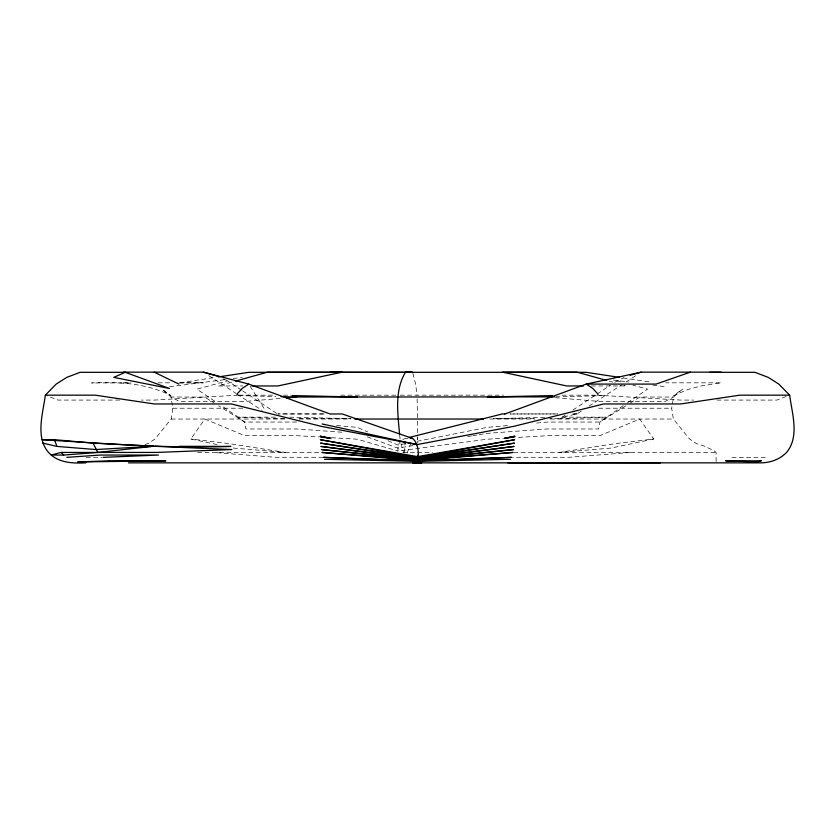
<?xml version="1.0" encoding="UTF-8"?>
<svg xmlns="http://www.w3.org/2000/svg" width="835" height="835" viewBox="0 0 835 835"><rect width="100%" height="100%" fill="white"/><g stroke="black" fill="none" stroke-linecap="round" stroke-linejoin="round"><path stroke-width="0.63" stroke-dasharray="4.17 3.13" d="M417.531 439.711L417.49 437.394L417.646 443.124M404.37 452.549L405.539 438.385L407.877 438.406M144.987 444.564L148.317 443.531L155.018 438.991L171.196 419.034L172.835 408.221L170.987 397.032L162.063 389.152L170.935 395.571C146.48 383.14 118.445 381.658 91.547 382.952L130.291 382.931M716.106 461.557L716.106 452.518L714.249 450.848L703.989 445.942L696.223 443.531L689.533 438.991L673.344 419.034L671.705 408.221L673.553 397.032L682.477 389.152L673.605 395.571L688.217 389.371L701.223 385.958L721.252 382.827L665.735 382.827M407.125 453.081L411.645 440.88M217.048 444.585L190.818 438.991L204.836 419.034L244.738 435.682L296.738 435.682L318.636 436.955M401.113 440.744L398.003 445.097L397.971 451.036L487.254 439.21L502.712 438.312M623.223 405.664L599.958 422.04L547.917 422.04L533.732 423.282M627.471 402.794L647.616 389.152L632.899 385.185M565.316 415.068L559.941 418.638L549.524 418.638M572.852 410.089L610.5 385.154M614.81 382.305L623.307 377.848M581.379 411.091L577.037 413.93L566.673 416.174L559.941 418.638L606.262 417.156L560.076 417.156M588.988 406.134L621.584 384.893M625.937 382.065L635.706 375.687M625.864 405.82L599.958 422.04L598.653 428.981L546.988 428.981L486.826 433.375L479.196 434.638M630.174 403.117L639.892 397.032L673.553 397.032L664.994 401.489L599.958 401.489L555.525 397.69M402.856 439.513L405.539 438.385M786.205 396.5L776.978 400.08L715.365 400.08M231.66 382.159L218.06 385.958L242.766 385.958M241.565 390.143L227.579 380.875L196.924 389.152L217.069 402.794M653.721 438.991L611.251 448.051L559.252 452.434L615.99 443.531L653.721 438.991L639.704 419.034L599.801 435.682L547.802 435.682L516.886 437.488M405.664 443.573L398.003 445.097L387.523 440.536M417.145 441.298L487.306 427.353L510.519 425.318M413.033 445.587L397.763 448.113L366.21 436.507M467.746 436.538L471.566 435.901M472.829 435.693L477.923 434.858M180.162 382.754L214.47 377.535M169.495 386.741L224.291 379.674M233.215 378.526L242.14 377.378M280.122 398.452L244.582 401.489L179.546 401.489L170.987 397.032L204.648 397.032L214.365 403.117M630.039 452.518L569.188 457.277L512.492 457.277M555.692 396.844L606.262 395.571M544.702 417.354L493.527 418.638L535.193 418.638M178.888 382.952L203.396 382.827L180.099 382.827M509.997 414.014L557.697 413.951L510.101 413.93M123.288 382.827L131.011 382.827M158.086 382.827L171.039 382.827M591.378 385.958L626.48 385.958L624.006 385.269M237.923 395.164L154.339 400.08L141.491 400.08M239.227 395.164L273.045 395.164M283.451 395.164L291.258 395.164M340.607 395.164L398.9 395.164M400.195 395.164L503.495 395.164M561.955 395.164L595.772 395.164M597.077 395.164L680.661 400.08L693.509 400.08M119.635 400.08L58.022 400.08L46.499 395.613M172.835 408.221L243.34 408.221M598.653 408.221L671.705 408.221M324.137 413.93L277.805 413.93L325.045 414.014M275.487 417.156L238.278 417.156L221.317 405.664M289.599 417.156L351.013 418.638L298.93 418.638M171.196 419.034L285.038 419.034M299.316 419.034L350.846 419.034M489.832 419.034L534.922 419.034M550.401 419.034L673.344 419.034M296.623 422.04L244.582 422.04L218.676 405.82M197.634 452.518L321.736 452.518M402.94 452.518L432.582 452.518M513.786 452.518L716.106 452.518M86.214 457.35L101.755 457.35M323.03 457.277L275.352 457.277L214.501 452.518M731.94 457.35L768.221 457.35M238.278 395.571L275.884 396.521M284.599 418.638L238.278 417.156L244.582 422.04L245.897 428.981L297.552 428.981L344.907 432.446M331.526 437.707L357.286 439.21L397.971 451.036M233.289 448.051L285.288 452.434L228.56 443.531L190.818 438.991M336.599 425.547L357.234 427.353L367.713 431.914M613.255 379.998L628.546 381.971M652.761 385.102L665.505 386.741M623.077 377.921L649.755 381.981M616.961 380.875L620.635 381.877M609.174 381.125L612.88 382.159M223.352 378.85L227.579 380.875M208.834 375.687L235.992 393.389M237.077 394.099L262.075 410.382M242.641 390.853L277.074 413.649M250.114 386.219L265.499 410.726M400.936 443.531L403.514 452.518M412.887 373.329L415.621 384.048L417.03 395.164M418.481 453.311L418.732 455.054M399.683 435.244L400.069 438.991M417.124 398.848L417.5 419.88M417.5 421.132L417.5 436.235M577.037 413.93L571.881 413.93L577.037 413.93"/><path stroke-width="1.25" d="M123.288 372.149L203.396 372.149L248.778 384.09L330.159 414.014L342.162 413.93L412.542 438.438C418.669 442.769 421.289 459.751 412.97 462.851M125.26 372.316L113.758 377.378L169.495 388.484L125.26 372.316L80.045 372.316L66.769 377.378L56.237 384.048L45.34 395.164C42.898 414.077 34.172 440.316 51.227 455.054C60.778 463.154 73.971 463.415 85.807 462.851M414.4 461.943L413.315 462.851M236.869 394.297L242.14 388.484L248.778 384.09M504.841 414.014L586.222 384.09L641.144 372.149L721.252 372.149M690.336 372.149L656.112 384.09L586.222 384.09L592.86 388.484L598.131 394.297M630.143 375.28L641.144 372.149M235.366 381.125L267.503 372.149L412.542 372.316L405.539 372.149C394.308 390.456 397.836 413.669 399.548 434.002M154.997 446.308L231.796 449.543L156.531 452.434L61.018 452.434L51.227 455.054L63.71 455.054L97.883 452.434L153.692 446.245M409.317 437.436L502.388 413.93L504.956 413.93M505.373 438.208L514.746 436.235L514.746 436.955L504.016 438.385L514.746 436.235M45.34 395.164L95.2 395.164L154.339 403.963L231.42 403.963L321.183 426.341L417.03 444.596L513.817 426.341L603.58 403.963L680.661 403.963L739.8 395.164L789.659 395.164C791.987 413.335 799.784 436.663 786.56 452.434C779.973 459.365 770.34 462.809 760.894 462.851L128.444 462.851M218.279 376.961L248.778 372.316L586.222 372.316L619.267 377.347M286.468 397.909L296.623 397.032L554.398 396.875M66.779 457.35L100.304 455.054L158.504 455.054L103.06 457.35M152.408 446.318L95.848 449.543L56.937 446.422L42.856 443.124M417.5 455.67L418.366 460.043L420.6 462.6L414.4 462.6L421.685 462.851L420.6 461.943M487.306 397.032L552.373 395.571M510.561 459.281L415.861 461.369L511.479 457.35L416.268 460.743L513.024 452.434L417.5 459.97L321.976 452.434L418.732 460.743L323.521 457.35L419.139 461.369L324.439 459.281M413.043 462.84L421.143 462.788M330.159 372.316L342.162 372.149L277.878 385.958L251.867 385.958M413.732 462.788L421.268 462.788M709.74 372.316L754.955 372.316L768.231 377.378L778.763 384.048L789.659 395.164M583.571 385.958L566.673 385.958L502.388 372.149L577.037 372.149L606.701 380.436M354.708 419.034L483.371 419.034M179.41 446.308L230.857 446.422C167.772 448.719 104.876 443.416 42.032 439.711L54.818 439.711L93.05 443.124L151.114 446.12M660.318 462.851L507.471 462.621L589.197 462.851M410.215 438.417L412.542 438.438M417.949 462.59L417.051 462.59M414.536 462.788L417.5 462.851M292.166 395.571L357.234 397.032M281.071 396.646L296.623 397.032M547.917 397.032L551.726 397.366M320.254 436.235L330.984 438.385L320.254 436.955L320.254 436.235L329.627 438.208M322.133 423.971L417.03 444.596M203.396 372.149L218.06 376.324M154.204 372.149L178.888 384.09M61.018 452.434L63.71 455.054M97.883 452.434L93.05 443.124M54.442 439.826L56.937 446.422M761.155 460.826L757.282 461.943L725.605 460.826L761.155 460.826M417.5 456.599L320.316 439.711L417.5 457.507L514.464 443.124L417.521 458.373L320.89 446.422L417.5 459.187L513.629 449.543L417.5 459.97L321.371 449.543L417.5 459.187L514.11 446.422L417.521 458.373L320.536 443.124L417.5 457.507L514.684 439.711L417.531 456.609M109.395 460.826L77.718 461.943L165.935 460.826L109.395 460.826"/></g></svg>
